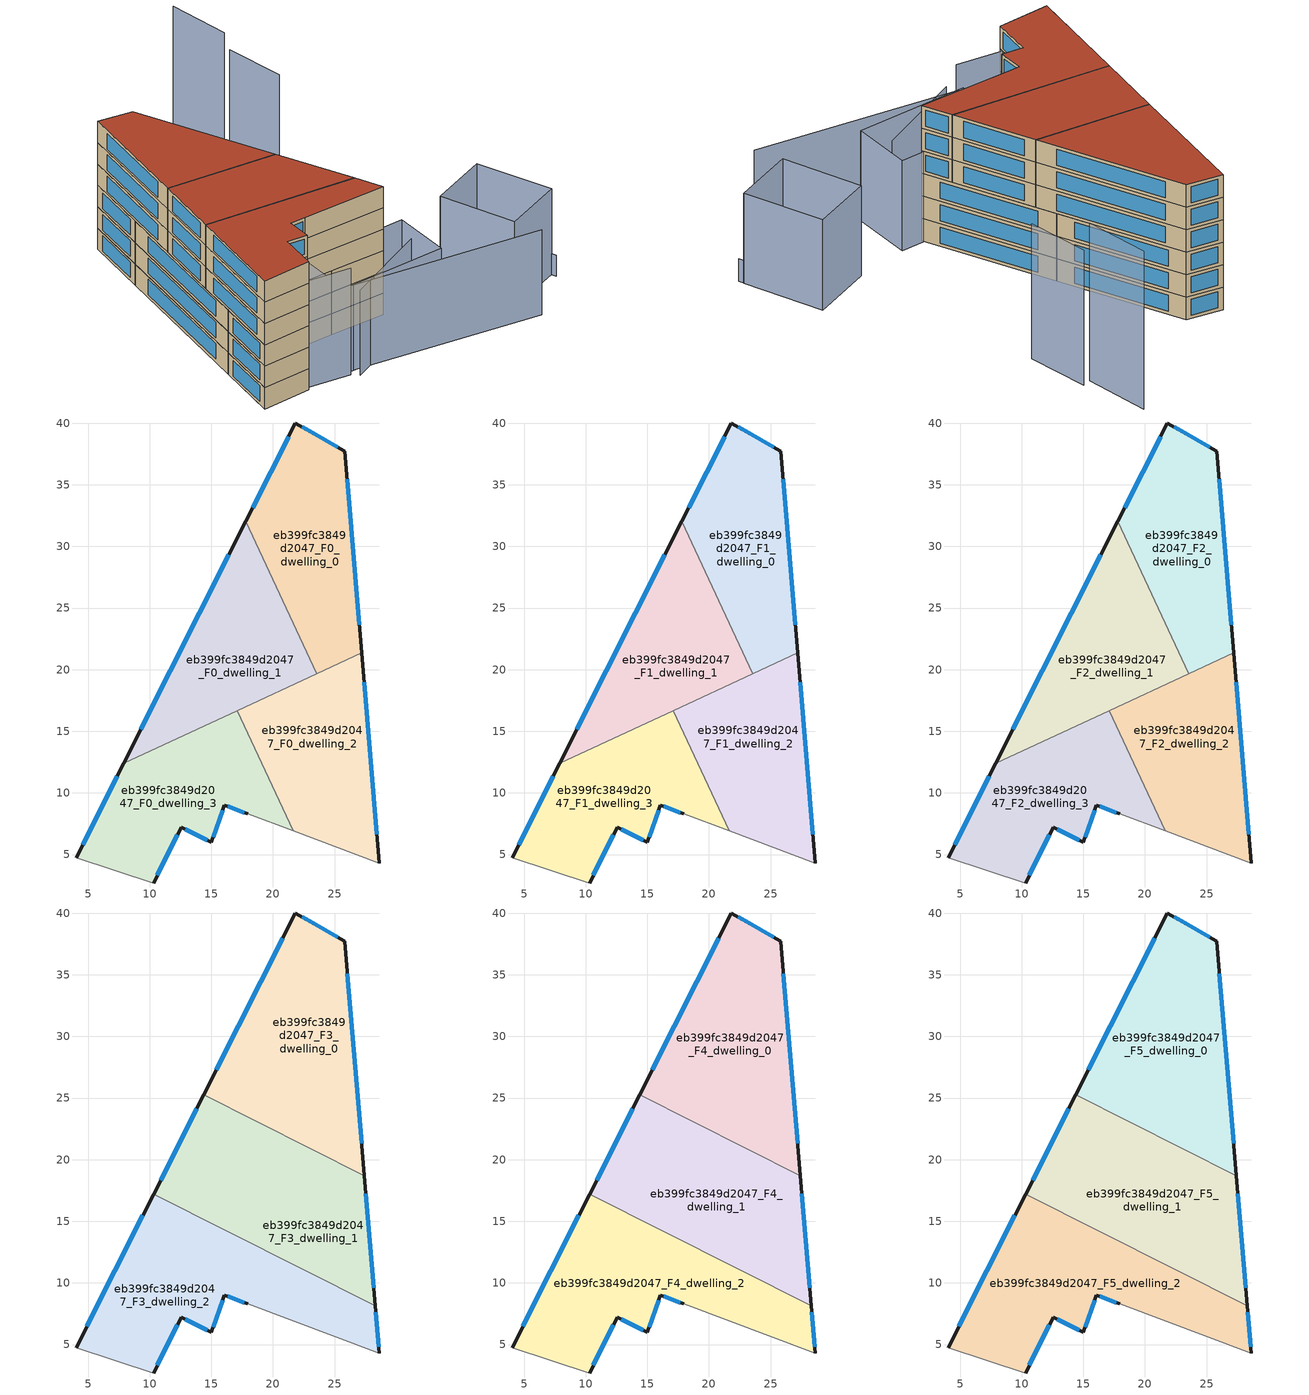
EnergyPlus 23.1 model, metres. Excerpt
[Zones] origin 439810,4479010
eb399fc3849d2047_F0_dwelling_0
 floor ground (EU_floor_Construction): 25.83,37.72 27.2,21.36 23.55,19.66 17.81,32.06 21.82,40.02 z0
 wall outside (EU_wall_Construction): 27.2,21.36 25.83,37.72 21.82,40.02 17.81,32.06 z0:3
 wall to eb399fc3849d2047_F0_dwelling_1 (EU_wall_Construction): 17.81,32.06 23.55,19.66 z0:3
 wall to eb399fc3849d2047_F0_dwelling_2 (EU_wall_Construction): 23.55,19.66 27.2,21.36 z0:3
 window (EU_Window_Construction): 21.27,38.91 18.37,33.16 / 25.28,38.04 22.38,39.7 / 27.01,23.63 26.02,35.45 z0.42:2.58
eb399fc3849d2047_F0_dwelling_1
 floor ground (EU_floor_Construction): 17.81,32.06 23.55,19.66 7.91,12.42 z0
 wall outside (EU_wall_Construction): 17.81,32.06 7.91,12.42 z0:3
 wall to eb399fc3849d2047_F0_dwelling_3 (EU_wall_Construction): 7.91,12.42 17.12,16.69 z0:3
 wall to eb399fc3849d2047_F0_dwelling_2 (EU_wall_Construction): 17.12,16.69 23.55,19.66 z0:3
 window (EU_Window_Construction): 16.43,29.33 9.29,15.15 z0.42:2.58
eb399fc3849d2047_F0_dwelling_2
 floor ground (EU_floor_Construction): 27.2,21.36 28.63,4.28 21.64,6.92 17.12,16.69 z0
 wall outside (EU_wall_Construction): 28.63,4.28 27.2,21.36 z0:3
 wall adiabatic (EU_wall_Construction): 21.64,6.92 28.63,4.28 z0:3
 wall to eb399fc3849d2047_F0_dwelling_3 (EU_wall_Construction): 17.12,16.69 21.64,6.92 z0:3
 window (EU_Window_Construction): 28.43,6.65 27.4,18.99 z0.42:2.58
eb399fc3849d2047_F0_dwelling_3
 floor ground (EU_floor_Construction): 17.12,16.69 21.64,6.92 17.95,8.31 16.07,9.01 15,6 12.56,7.22 10.31,2.69 4.04,4.74 7.91,12.42 z0
 wall outside (EU_wall_Construction): 10.31,2.69 12.56,7.22 15,6 16.07,9.01 17.95,8.31 / 7.91,12.42 4.04,4.74 z0:3
 wall adiabatic (EU_wall_Construction): 17.95,8.31 21.64,6.92 / 4.04,4.74 10.31,2.69 z0:3
 window (EU_Window_Construction): 16.33,8.91 17.69,8.41 / 15.15,6.41 15.92,8.59 / 12.9,7.05 14.66,6.17 / 10.63,3.32 12.25,6.6 / 7.37,11.36 4.58,5.81 z0.42:2.58
eb399fc3849d2047_F1_dwelling_0
 floor to eb399fc3849d2047_F0_dwelling_0 (EU_floor_Construction): 25.83,37.72 27.2,21.36 23.55,19.66 17.81,32.06 21.82,40.02 z3
 wall outside (EU_wall_Construction): 27.2,21.36 25.83,37.72 21.82,40.02 17.81,32.06 z3:6
 wall to eb399fc3849d2047_F1_dwelling_1 (EU_wall_Construction): 17.81,32.06 23.55,19.66 z3:6
 wall to eb399fc3849d2047_F1_dwelling_2 (EU_wall_Construction): 23.55,19.66 27.2,21.36 z3:6
 window (EU_Window_Construction): 21.27,38.91 18.37,33.16 / 25.28,38.04 22.38,39.7 / 27.01,23.63 26.02,35.45 z3.42:5.58
eb399fc3849d2047_F1_dwelling_1
 floor to eb399fc3849d2047_F0_dwelling_1 (EU_floor_Construction): 17.81,32.06 23.55,19.66 7.91,12.42 z3
 wall outside (EU_wall_Construction): 17.81,32.06 7.91,12.42 z3:6
 wall to eb399fc3849d2047_F1_dwelling_3 (EU_wall_Construction): 7.91,12.42 17.12,16.69 z3:6
 wall to eb399fc3849d2047_F1_dwelling_2 (EU_wall_Construction): 17.12,16.69 23.55,19.66 z3:6
 window (EU_Window_Construction): 16.43,29.33 9.29,15.15 z3.42:5.58
eb399fc3849d2047_F1_dwelling_2
 floor to eb399fc3849d2047_F0_dwelling_2 (EU_floor_Construction): 27.2,21.36 28.63,4.28 21.64,6.92 17.12,16.69 z3
 wall outside (EU_wall_Construction): 28.63,4.28 27.2,21.36 z3:6
 wall adiabatic (EU_wall_Construction): 21.64,6.92 28.63,4.28 z3:6
 wall to eb399fc3849d2047_F1_dwelling_3 (EU_wall_Construction): 17.12,16.69 21.64,6.92 z3:6
 window (EU_Window_Construction): 28.43,6.65 27.4,18.99 z3.42:5.58
eb399fc3849d2047_F1_dwelling_3
 floor to eb399fc3849d2047_F0_dwelling_3 (EU_floor_Construction): 17.12,16.69 21.64,6.92 17.95,8.31 16.07,9.01 15,6 12.56,7.22 10.31,2.69 4.04,4.74 7.91,12.42 z3
 wall outside (EU_wall_Construction): 10.31,2.69 12.56,7.22 15,6 16.07,9.01 17.95,8.31 / 7.91,12.42 4.04,4.74 z3:6
 wall adiabatic (EU_wall_Construction): 17.95,8.31 21.64,6.92 / 4.04,4.74 10.31,2.69 z3:6
 window (EU_Window_Construction): 16.33,8.91 17.69,8.41 / 15.15,6.41 15.92,8.59 / 12.9,7.05 14.66,6.17 / 10.63,3.32 12.25,6.6 / 7.37,11.36 4.58,5.81 z3.42:5.58
eb399fc3849d2047_F2_dwelling_0
 floor to eb399fc3849d2047_F1_dwelling_0 (EU_floor_Construction): 25.83,37.72 27.2,21.36 23.55,19.66 17.81,32.06 21.82,40.02 z6
 wall outside (EU_wall_Construction): 27.2,21.36 25.83,37.72 21.82,40.02 17.81,32.06 z6:9
 wall to eb399fc3849d2047_F2_dwelling_1 (EU_wall_Construction): 17.81,32.06 23.55,19.66 z6:9
 wall to eb399fc3849d2047_F2_dwelling_2 (EU_wall_Construction): 23.55,19.66 27.2,21.36 z6:9
 window (EU_Window_Construction): 21.27,38.91 18.37,33.16 / 25.28,38.04 22.38,39.7 / 27.01,23.63 26.02,35.45 z6.42:8.58
eb399fc3849d2047_F2_dwelling_1
 floor to eb399fc3849d2047_F1_dwelling_1 (EU_floor_Construction): 17.81,32.06 23.55,19.66 7.91,12.42 z6
 wall outside (EU_wall_Construction): 17.81,32.06 7.91,12.42 z6:9
 wall to eb399fc3849d2047_F2_dwelling_3 (EU_wall_Construction): 7.91,12.42 17.12,16.69 z6:9
 wall to eb399fc3849d2047_F2_dwelling_2 (EU_wall_Construction): 17.12,16.69 23.55,19.66 z6:9
 window (EU_Window_Construction): 16.43,29.33 9.29,15.15 z6.42:8.58
eb399fc3849d2047_F2_dwelling_2
 floor to eb399fc3849d2047_F1_dwelling_2 (EU_floor_Construction): 27.2,21.36 28.63,4.28 21.64,6.92 17.12,16.69 z6
 wall outside (EU_wall_Construction): 28.63,4.28 27.2,21.36 z6:9
 wall adiabatic (EU_wall_Construction): 21.64,6.92 28.63,4.28 z6:9
 wall to eb399fc3849d2047_F2_dwelling_3 (EU_wall_Construction): 17.12,16.69 21.64,6.92 z6:9
 window (EU_Window_Construction): 28.43,6.65 27.4,18.99 z6.42:8.58
eb399fc3849d2047_F2_dwelling_3
 floor to eb399fc3849d2047_F1_dwelling_3 (EU_floor_Construction): 17.12,16.69 21.64,6.92 17.95,8.31 16.07,9.01 15,6 12.56,7.22 10.31,2.69 4.04,4.74 7.91,12.42 z6
 wall outside (EU_wall_Construction): 10.31,2.69 12.56,7.22 15,6 16.07,9.01 17.95,8.31 / 7.91,12.42 4.04,4.74 z6:9
 wall adiabatic (EU_wall_Construction): 17.95,8.31 21.64,6.92 / 4.04,4.74 10.31,2.69 z6:9
 window (EU_Window_Construction): 16.33,8.91 17.69,8.41 / 15.15,6.41 15.92,8.59 / 12.9,7.05 14.66,6.17 / 10.63,3.32 12.25,6.6 / 7.37,11.36 4.58,5.81 z6.42:8.58
eb399fc3849d2047_F3_dwelling_0
 floor to eb399fc3849d2047_F2_dwelling_0 (EU_floor_Construction): 25.83,37.72 27.2,21.36 24.57,20.14 22.95,20.96 17.81,32.06 21.82,40.02 z9
 floor to eb399fc3849d2047_F2_dwelling_1 (EU_floor_Construction): 17.81,32.06 22.95,20.96 14.39,25.27 z9
 floor to eb399fc3849d2047_F2_dwelling_2 (EU_floor_Construction): 27.2,21.36 27.42,18.7 24.57,20.14 z9
 wall outside (EU_wall_Construction): 27.42,18.7 25.83,37.72 21.82,40.02 14.39,25.27 z9:12
 wall to eb399fc3849d2047_F3_dwelling_1 (EU_wall_Construction): 14.39,25.27 27.42,18.7 z9:12
 window (EU_Window_Construction): 20.79,37.97 15.42,27.32 / 25.28,38.04 22.38,39.7 / 27.2,21.34 26.05,35.08 z9.42:11.58
eb399fc3849d2047_F3_dwelling_1
 floor to eb399fc3849d2047_F2_dwelling_1 (EU_floor_Construction): 22.95,20.96 23.55,19.66 14.12,15.3 10.32,17.21 14.39,25.27 z9
 floor to eb399fc3849d2047_F2_dwelling_0 (EU_floor_Construction): 24.57,20.14 23.55,19.66 22.95,20.96 z9
 floor to eb399fc3849d2047_F2_dwelling_2 (EU_floor_Construction): 27.42,18.7 28.31,8.14 18.87,12.9 17.12,16.69 24.57,20.14 z9
 floor to eb399fc3849d2047_F2_dwelling_3 (EU_floor_Construction): 17.12,16.69 18.87,12.9 14.12,15.3 z9
 wall outside (EU_wall_Construction): 14.39,25.27 10.32,17.21 / 28.31,8.14 27.42,18.7 z9:12
 wall to eb399fc3849d2047_F3_dwelling_2 (EU_wall_Construction): 10.32,17.21 28.31,8.14 z9:12
 window (EU_Window_Construction): 13.82,24.15 10.89,18.33 / 28.19,9.61 27.55,17.24 z9.42:11.58
eb399fc3849d2047_F3_dwelling_2
 floor to eb399fc3849d2047_F2_dwelling_2 (EU_floor_Construction): 28.31,8.14 28.63,4.28 21.64,6.92 18.87,12.9 z9
 floor to eb399fc3849d2047_F2_dwelling_3 (EU_floor_Construction): 18.87,12.9 21.64,6.92 17.95,8.31 16.07,9.01 15,6 12.56,7.22 10.31,2.69 4.04,4.74 7.91,12.43 14.12,15.3 z9
 floor to eb399fc3849d2047_F2_dwelling_1 (EU_floor_Construction): 14.12,15.3 7.91,12.43 10.32,17.21 z9
 wall outside (EU_wall_Construction): 10.32,17.21 4.04,4.74 / 28.63,4.28 28.31,8.14 / 10.31,2.69 12.56,7.22 15,6 16.07,9.01 17.95,8.31 z9:12
 wall adiabatic (EU_wall_Construction): 17.95,8.31 28.63,4.28 / 4.04,4.74 10.31,2.69 z9:12
 window (EU_Window_Construction): 9.45,15.48 4.91,6.47 / 28.59,4.81 28.35,7.61 / 16.33,8.91 17.69,8.41 / 15.15,6.41 15.92,8.59 / 12.9,7.05 14.66,6.17 / 10.63,3.32 12.25,6.6 z9.42:11.58
eb399fc3849d2047_F4_dwelling_0
 floor to eb399fc3849d2047_F3_dwelling_0 (EU_floor_Construction): 25.83,37.72 27.42,18.7 14.39,25.27 21.82,40.02 z12
 wall outside (EU_wall_Construction): 27.42,18.7 25.83,37.72 21.82,40.02 14.39,25.27 z12:15
 wall to eb399fc3849d2047_F4_dwelling_1 (EU_wall_Construction): 14.39,25.27 27.42,18.7 z12:15
 window (EU_Window_Construction): 20.79,37.97 15.42,27.32 / 25.28,38.04 22.38,39.7 / 27.2,21.34 26.05,35.08 z12.42:14.58
eb399fc3849d2047_F4_dwelling_1
 floor to eb399fc3849d2047_F3_dwelling_1 (EU_floor_Construction): 27.42,18.7 28.31,8.14 10.32,17.21 14.39,25.27 z12
 wall outside (EU_wall_Construction): 14.39,25.27 10.32,17.21 / 28.31,8.14 27.42,18.7 z12:15
 wall to eb399fc3849d2047_F4_dwelling_2 (EU_wall_Construction): 10.32,17.21 28.31,8.14 z12:15
 window (EU_Window_Construction): 13.82,24.15 10.89,18.33 / 28.19,9.61 27.55,17.24 z12.42:14.58
eb399fc3849d2047_F4_dwelling_2
 floor to eb399fc3849d2047_F3_dwelling_2 (EU_floor_Construction): 28.31,8.14 28.63,4.28 17.95,8.31 16.07,9.01 15,6 12.56,7.22 10.31,2.69 4.04,4.74 10.32,17.21 z12
 wall outside (EU_wall_Construction): 10.32,17.21 4.04,4.74 / 28.63,4.28 28.31,8.14 / 10.31,2.69 12.56,7.22 15,6 16.07,9.01 17.95,8.31 z12:15
 wall adiabatic (EU_wall_Construction): 17.95,8.31 28.63,4.28 / 4.04,4.74 10.31,2.69 z12:15
 window (EU_Window_Construction): 9.45,15.48 4.91,6.47 / 28.59,4.81 28.35,7.61 / 16.33,8.91 17.69,8.41 / 15.15,6.41 15.92,8.59 / 12.9,7.05 14.66,6.17 / 10.63,3.32 12.25,6.6 z12.42:14.58
eb399fc3849d2047_F5_dwelling_0
 floor to eb399fc3849d2047_F4_dwelling_0 (EU_floor_Construction): 25.83,37.72 27.42,18.7 14.39,25.27 21.82,40.02 z15
 wall outside (EU_wall_Construction): 27.42,18.7 25.83,37.72 21.82,40.02 14.39,25.27 z15:18
 wall to eb399fc3849d2047_F5_dwelling_1 (EU_wall_Construction): 14.39,25.27 27.42,18.7 z15:18
 window (EU_Window_Construction): 20.79,37.97 15.42,27.32 / 25.28,38.04 22.38,39.7 / 27.2,21.34 26.05,35.08 z15.42:17.58
 roof outside (EU_roof_Construction): 27.42,18.7 25.83,37.72 21.82,40.02 14.39,25.27 z18
eb399fc3849d2047_F5_dwelling_1
 floor to eb399fc3849d2047_F4_dwelling_1 (EU_floor_Construction): 27.42,18.7 28.31,8.14 10.32,17.21 14.39,25.27 z15
 wall outside (EU_wall_Construction): 14.39,25.27 10.32,17.21 / 28.31,8.14 27.42,18.7 z15:18
 wall to eb399fc3849d2047_F5_dwelling_2 (EU_wall_Construction): 10.32,17.21 28.31,8.14 z15:18
 window (EU_Window_Construction): 13.82,24.15 10.89,18.33 / 28.19,9.61 27.55,17.24 z15.42:17.58
 roof outside (EU_roof_Construction): 28.31,8.14 27.42,18.7 14.39,25.27 10.32,17.21 z18
eb399fc3849d2047_F5_dwelling_2
 floor to eb399fc3849d2047_F4_dwelling_2 (EU_floor_Construction): 28.31,8.14 28.63,4.28 17.95,8.31 16.07,9.01 15,6 12.56,7.22 10.31,2.69 4.04,4.74 10.32,17.21 z15
 wall outside (EU_wall_Construction): 10.32,17.21 4.04,4.74 / 28.63,4.28 28.31,8.14 / 10.31,2.69 12.56,7.22 15,6 16.07,9.01 17.95,8.31 z15:18
 wall adiabatic (EU_wall_Construction): 17.95,8.31 28.63,4.28 / 4.04,4.74 10.31,2.69 z15:18
 window (EU_Window_Construction): 9.45,15.48 4.91,6.47 / 28.59,4.81 28.35,7.61 / 16.33,8.91 17.69,8.41 / 15.15,6.41 15.92,8.59 / 12.9,7.05 14.66,6.17 / 10.63,3.32 12.25,6.6 z15.42:17.58
 roof outside (EU_roof_Construction): 28.63,4.28 28.31,8.14 10.32,17.21 4.04,4.74 10.31,2.69 12.56,7.22 15,6 16.07,9.01 17.95,8.31 z18
shading: 16.08,0.96 38.87,-11.36 / 16.23,-0.65 28.76,0.41 / 46.45,2.82 46.76,-7.5 / 46.76,-7.5 38.55,-7.75 / 38.55,-7.75 38.23,2.57 / 38.23,2.57 46.45,2.82 / 15.41,1.08 17.95,8.31 / 17.95,8.31 31.5,3.57 / 31.5,3.57 28.97,-3.67 / 28.97,-3.67 15.41,1.08 z0:12; 4.81,6.18 15.71,0.34 z0:15; 46.68,-8.23 46.49,1.39 z0:3; 41.91,27.7 43.17,35.5 z0:18; 42.09,35.57 43.56,43.74 z0:21
[Building]
EU S2 Campaign: North Axis=0; Terrain=City; Solar Distribution=FullExterior
[Site:Location]
Madrid: Latitude=40.5; Longitude=-3.5; Time Zone=1; Elevation=609
[SizingPeriod:WeatherFileDays]
AnnualSizingPeriod: Begin Month=1; Begin Day of Month=1; End Month=12; End Day of Month=31; Day of Week for Start Day=Monday; Use Weather File Daylight Saving Period=No; Use Weather File Rain and Snow Indicators=No
[MATERIAL]
EU_InternalMass_Material: Roughness=MediumRough; Thickness=0.1; Conductivity=1; Density=1800; Specific Heat=900; Thermal Absorptance=0.9; Solar Absorptance=0.7; Visible Absorptance=0.7
[MATERIAL:NOMASS] Roughness=MediumRough; Thermal Absorptance=0.9; Solar Absorptance=0.7; Visible Absorptance=0.7
Name | Thermal Resistance
EU_wall_NoMass | 1.60022
EU_roof_NoMass | 1.57597
EU_floor_NoMass | 0.470652
[WINDOWMATERIAL:SIMPLEGLAZINGSYSTEM]
EU_Window_SimpleGlazing: UFactor=3.28802; Solar Heat Gain Coefficient=0.85; Visible Transmittance=0.85
[CONSTRUCTION]
EU_wall_Construction: EU_wall_NoMass
EU_roof_Construction: EU_roof_NoMass
EU_floor_Construction: EU_floor_NoMass
EU_InternalMass_Construction: EU_InternalMass_Material
EU_Window_Construction: EU_Window_SimpleGlazing
[ZONE] Type=1; Multiplier=1; Ceiling Height=autocalculate; Floor Area=autocalculate; Part of Total Floor Area=Yes
Name | Volume
eb399fc3849d2047_F0_dwelling_0; eb399fc3849d2047_F1_dwelling_0; eb399fc3849d2047_F2_dwelling_0 | 352.917
eb399fc3849d2047_F3_dwelling_0; eb399fc3849d2047_F4_dwelling_0; eb399fc3849d2047_F5_dwelling_0 | 470.539
eb399fc3849d2047_F0_dwelling_1; eb399fc3849d2047_F1_dwelling_1; eb399fc3849d2047_F2_dwelling_1 | 352.911
eb399fc3849d2047_F3_dwelling_1; eb399fc3849d2047_F4_dwelling_1; eb399fc3849d2047_F5_dwelling_1 | 470.537
eb399fc3849d2047_F0_dwelling_2; eb399fc3849d2047_F1_dwelling_2; eb399fc3849d2047_F2_dwelling_2 | 352.924
eb399fc3849d2047_F3_dwelling_2; eb399fc3849d2047_F4_dwelling_2; eb399fc3849d2047_F5_dwelling_2 | 470.536
eb399fc3849d2047_F0_dwelling_3; eb399fc3849d2047_F1_dwelling_3; eb399fc3849d2047_F2_dwelling_3 | 352.909
[INTERNALMASS] Construction=EU_InternalMass_Construction
Name | Zone or ZoneList | Surface Area
eb399fc3849d2047_F0_dwelling_0_EU_InternalMass | eb399fc3849d2047_F0_dwelling_0 | 117.634
eb399fc3849d2047_F0_dwelling_1_EU_InternalMass | eb399fc3849d2047_F0_dwelling_1 | 117.639
eb399fc3849d2047_F0_dwelling_2_EU_InternalMass | eb399fc3849d2047_F0_dwelling_2 | 117.636
eb399fc3849d2047_F0_dwelling_3_EU_InternalMass | eb399fc3849d2047_F0_dwelling_3 | 117.636
eb399fc3849d2047_F1_dwelling_0_EU_InternalMass | eb399fc3849d2047_F1_dwelling_0 | 117.634
eb399fc3849d2047_F1_dwelling_1_EU_InternalMass | eb399fc3849d2047_F1_dwelling_1 | 117.639
eb399fc3849d2047_F1_dwelling_2_EU_InternalMass | eb399fc3849d2047_F1_dwelling_2 | 117.636
eb399fc3849d2047_F1_dwelling_3_EU_InternalMass | eb399fc3849d2047_F1_dwelling_3 | 117.636
eb399fc3849d2047_F2_dwelling_0_EU_InternalMass | eb399fc3849d2047_F2_dwelling_0 | 117.634
eb399fc3849d2047_F2_dwelling_1_EU_InternalMass | eb399fc3849d2047_F2_dwelling_1 | 117.639
eb399fc3849d2047_F2_dwelling_2_EU_InternalMass | eb399fc3849d2047_F2_dwelling_2 | 117.636
eb399fc3849d2047_F2_dwelling_3_EU_InternalMass | eb399fc3849d2047_F2_dwelling_3 | 117.636
eb399fc3849d2047_F3_dwelling_0_EU_InternalMass | eb399fc3849d2047_F3_dwelling_0 | 156.846
eb399fc3849d2047_F3_dwelling_1_EU_InternalMass | eb399fc3849d2047_F3_dwelling_1 | 156.846
eb399fc3849d2047_F3_dwelling_2_EU_InternalMass | eb399fc3849d2047_F3_dwelling_2 | 156.846
eb399fc3849d2047_F4_dwelling_0_EU_InternalMass | eb399fc3849d2047_F4_dwelling_0 | 156.846
eb399fc3849d2047_F4_dwelling_1_EU_InternalMass | eb399fc3849d2047_F4_dwelling_1 | 156.846
eb399fc3849d2047_F4_dwelling_2_EU_InternalMass | eb399fc3849d2047_F4_dwelling_2 | 156.846
eb399fc3849d2047_F5_dwelling_0_EU_InternalMass | eb399fc3849d2047_F5_dwelling_0 | 156.846
eb399fc3849d2047_F5_dwelling_1_EU_InternalMass | eb399fc3849d2047_F5_dwelling_1 | 156.846
eb399fc3849d2047_F5_dwelling_2_EU_InternalMass | eb399fc3849d2047_F5_dwelling_2 | 156.846
[OTHEREQUIPMENT] Fuel Type=Electricity; Design Level Calculation Method=Watts/Area; Power per Zone Floor Area=1; Fraction Latent=0; Fraction Radiant=0; Fraction Lost=0; Carbon Dioxide Generation Rate=0; EndUse Subcategory=EU_Step8_InternalGains
Name | Zone or ZoneList or Space or SpaceList | Schedule
EU_Step8_InternalGain_eb399fc3849d2047_F0_dwelling_0_f000 | eb399fc3849d2047_F0_dwelling_0 | EU_Step8_GainSchedule_eb399fc3849d2047_F0_dwelling_0_f000
EU_Step8_InternalGain_eb399fc3849d2047_F0_dwelling_1_f000 | eb399fc3849d2047_F0_dwelling_1 | EU_Step8_GainSchedule_eb399fc3849d2047_F0_dwelling_1_f000
EU_Step8_InternalGain_eb399fc3849d2047_F0_dwelling_2_f000 | eb399fc3849d2047_F0_dwelling_2 | EU_Step8_GainSchedule_eb399fc3849d2047_F0_dwelling_2_f000
EU_Step8_InternalGain_eb399fc3849d2047_F0_dwelling_3_f000 | eb399fc3849d2047_F0_dwelling_3 | EU_Step8_GainSchedule_eb399fc3849d2047_F0_dwelling_3_f000
EU_Step8_InternalGain_eb399fc3849d2047_F1_dwelling_0_f000 | eb399fc3849d2047_F1_dwelling_0 | EU_Step8_GainSchedule_eb399fc3849d2047_F1_dwelling_0_f000
EU_Step8_InternalGain_eb399fc3849d2047_F1_dwelling_1_f000 | eb399fc3849d2047_F1_dwelling_1 | EU_Step8_GainSchedule_eb399fc3849d2047_F1_dwelling_1_f000
EU_Step8_InternalGain_eb399fc3849d2047_F1_dwelling_2_f000 | eb399fc3849d2047_F1_dwelling_2 | EU_Step8_GainSchedule_eb399fc3849d2047_F1_dwelling_2_f000
EU_Step8_InternalGain_eb399fc3849d2047_F1_dwelling_3_f000 | eb399fc3849d2047_F1_dwelling_3 | EU_Step8_GainSchedule_eb399fc3849d2047_F1_dwelling_3_f000
EU_Step8_InternalGain_eb399fc3849d2047_F2_dwelling_0_f000 | eb399fc3849d2047_F2_dwelling_0 | EU_Step8_GainSchedule_eb399fc3849d2047_F2_dwelling_0_f000
EU_Step8_InternalGain_eb399fc3849d2047_F2_dwelling_1_f000 | eb399fc3849d2047_F2_dwelling_1 | EU_Step8_GainSchedule_eb399fc3849d2047_F2_dwelling_1_f000
EU_Step8_InternalGain_eb399fc3849d2047_F2_dwelling_2_f000 | eb399fc3849d2047_F2_dwelling_2 | EU_Step8_GainSchedule_eb399fc3849d2047_F2_dwelling_2_f000
EU_Step8_InternalGain_eb399fc3849d2047_F2_dwelling_3_f000 | eb399fc3849d2047_F2_dwelling_3 | EU_Step8_GainSchedule_eb399fc3849d2047_F2_dwelling_3_f000
EU_Step8_InternalGain_eb399fc3849d2047_F3_dwelling_0_f000 | eb399fc3849d2047_F3_dwelling_0 | EU_Step8_GainSchedule_eb399fc3849d2047_F3_dwelling_0_f000
EU_Step8_InternalGain_eb399fc3849d2047_F3_dwelling_1_f000 | eb399fc3849d2047_F3_dwelling_1 | EU_Step8_GainSchedule_eb399fc3849d2047_F3_dwelling_1_f000
EU_Step8_InternalGain_eb399fc3849d2047_F3_dwelling_2_f000 | eb399fc3849d2047_F3_dwelling_2 | EU_Step8_GainSchedule_eb399fc3849d2047_F3_dwelling_2_f000
EU_Step8_InternalGain_eb399fc3849d2047_F4_dwelling_0_f000 | eb399fc3849d2047_F4_dwelling_0 | EU_Step8_GainSchedule_eb399fc3849d2047_F4_dwelling_0_f000
EU_Step8_InternalGain_eb399fc3849d2047_F4_dwelling_1_f000 | eb399fc3849d2047_F4_dwelling_1 | EU_Step8_GainSchedule_eb399fc3849d2047_F4_dwelling_1_f000
EU_Step8_InternalGain_eb399fc3849d2047_F4_dwelling_2_f000 | eb399fc3849d2047_F4_dwelling_2 | EU_Step8_GainSchedule_eb399fc3849d2047_F4_dwelling_2_f000
EU_Step8_InternalGain_eb399fc3849d2047_F5_dwelling_0_f000 | eb399fc3849d2047_F5_dwelling_0 | EU_Step8_GainSchedule_eb399fc3849d2047_F5_dwelling_0_f000
EU_Step8_InternalGain_eb399fc3849d2047_F5_dwelling_1_f000 | eb399fc3849d2047_F5_dwelling_1 | EU_Step8_GainSchedule_eb399fc3849d2047_F5_dwelling_1_f000
EU_Step8_InternalGain_eb399fc3849d2047_F5_dwelling_2_f000 | eb399fc3849d2047_F5_dwelling_2 | EU_Step8_GainSchedule_eb399fc3849d2047_F5_dwelling_2_f000
[ZONEVENTILATION:DESIGNFLOWRATE] Schedule=EU_AlwaysOn; Design Flow Rate Calculation Method=AirChanges/Hour; Air Changes per Hour=0.480704; Ventilation Type=Natural; Fan Pressure Rise=0; Fan Total Efficiency=1; Constant Term Coefficient=1; Temperature Term Coefficient=0; Velocity Term Coefficient=0; Velocity Squared Term Coefficient=0; Minimum Indoor Temperature=-100; Maximum Indoor Temperature=100; Delta Temperature=-100; Minimum Outdoor Temperature=-100; Maximum Outdoor Temperature=100; Maximum Wind Speed=40
Name | Zone or ZoneList or Space or SpaceList
EU_ConstantAir_eb399fc3849d2047_F0_dwelling_0 | eb399fc3849d2047_F0_dwelling_0
EU_ConstantAir_eb399fc3849d2047_F0_dwelling_1 | eb399fc3849d2047_F0_dwelling_1
EU_ConstantAir_eb399fc3849d2047_F0_dwelling_2 | eb399fc3849d2047_F0_dwelling_2
EU_ConstantAir_eb399fc3849d2047_F0_dwelling_3 | eb399fc3849d2047_F0_dwelling_3
EU_ConstantAir_eb399fc3849d2047_F1_dwelling_0 | eb399fc3849d2047_F1_dwelling_0
EU_ConstantAir_eb399fc3849d2047_F1_dwelling_1 | eb399fc3849d2047_F1_dwelling_1
EU_ConstantAir_eb399fc3849d2047_F1_dwelling_2 | eb399fc3849d2047_F1_dwelling_2
EU_ConstantAir_eb399fc3849d2047_F1_dwelling_3 | eb399fc3849d2047_F1_dwelling_3
EU_ConstantAir_eb399fc3849d2047_F2_dwelling_0 | eb399fc3849d2047_F2_dwelling_0
EU_ConstantAir_eb399fc3849d2047_F2_dwelling_1 | eb399fc3849d2047_F2_dwelling_1
EU_ConstantAir_eb399fc3849d2047_F2_dwelling_2 | eb399fc3849d2047_F2_dwelling_2
EU_ConstantAir_eb399fc3849d2047_F2_dwelling_3 | eb399fc3849d2047_F2_dwelling_3
EU_ConstantAir_eb399fc3849d2047_F3_dwelling_0 | eb399fc3849d2047_F3_dwelling_0
EU_ConstantAir_eb399fc3849d2047_F3_dwelling_1 | eb399fc3849d2047_F3_dwelling_1
EU_ConstantAir_eb399fc3849d2047_F3_dwelling_2 | eb399fc3849d2047_F3_dwelling_2
EU_ConstantAir_eb399fc3849d2047_F4_dwelling_0 | eb399fc3849d2047_F4_dwelling_0
EU_ConstantAir_eb399fc3849d2047_F4_dwelling_1 | eb399fc3849d2047_F4_dwelling_1
EU_ConstantAir_eb399fc3849d2047_F4_dwelling_2 | eb399fc3849d2047_F4_dwelling_2
EU_ConstantAir_eb399fc3849d2047_F5_dwelling_0 | eb399fc3849d2047_F5_dwelling_0
EU_ConstantAir_eb399fc3849d2047_F5_dwelling_1 | eb399fc3849d2047_F5_dwelling_1
EU_ConstantAir_eb399fc3849d2047_F5_dwelling_2 | eb399fc3849d2047_F5_dwelling_2
[HVACTEMPLATE:THERMOSTAT] Constant Heating Setpoint=20; Constant Cooling Setpoint=50
EU_HeatOnly_eb399fc3849d2047_F0_dwelling_0; EU_HeatOnly_eb399fc3849d2047_F0_dwelling_1; EU_HeatOnly_eb399fc3849d2047_F0_dwelling_2; EU_HeatOnly_eb399fc3849d2047_F0_dwelling_3; EU_HeatOnly_eb399fc3849d2047_F1_dwelling_0; EU_HeatOnly_eb399fc3849d2047_F1_dwelling_1; EU_HeatOnly_eb399fc3849d2047_F1_dwelling_2; EU_HeatOnly_eb399fc3849d2047_F1_dwelling_3; EU_HeatOnly_eb399fc3849d2047_F2_dwelling_0; EU_HeatOnly_eb399fc3849d2047_F2_dwelling_1; EU_HeatOnly_eb399fc3849d2047_F2_dwelling_2; EU_HeatOnly_eb399fc3849d2047_F2_dwelling_3; EU_HeatOnly_eb399fc3849d2047_F3_dwelling_0; EU_HeatOnly_eb399fc3849d2047_F3_dwelling_1; EU_HeatOnly_eb399fc3849d2047_F3_dwelling_2; EU_HeatOnly_eb399fc3849d2047_F4_dwelling_0; EU_HeatOnly_eb399fc3849d2047_F4_dwelling_1; EU_HeatOnly_eb399fc3849d2047_F4_dwelling_2; EU_HeatOnly_eb399fc3849d2047_F5_dwelling_0; EU_HeatOnly_eb399fc3849d2047_F5_dwelling_1; EU_HeatOnly_eb399fc3849d2047_F5_dwelling_2
[HVACTEMPLATE:ZONE:IDEALLOADSAIRSYSTEM] System Availability Schedule=EU_AlwaysOn; Maximum Heating Supply Air Temperature=50; Minimum Cooling Supply Air Temperature=13; Maximum Heating Supply Air Humidity Ratio=0.0156; Minimum Cooling Supply Air Humidity Ratio=0.0077; Heating Limit=NoLimit; Cooling Limit=NoLimit; Heating Availability Schedule=EU_AlwaysOn; Cooling Availability Schedule=EU_CoolingOff; Dehumidification Control Type=ConstantSensibleHeatRatio; Cooling Sensible Heat Ratio=0.7; Dehumidification Setpoint=60; Humidification Control Type=None; Humidification Setpoint=30; Outdoor Air Method=None; Outdoor Air Flow Rate per Person=0.00944; Outdoor Air Flow Rate per Zone Floor Area=0; Outdoor Air Flow Rate per Zone=0; Demand Controlled Ventilation Type=None; Outdoor Air Economizer Type=NoEconomizer; Heat Recovery Type=None; Sensible Heat Recovery Effectiveness=0.7; Latent Heat Recovery Effectiveness=0.65
Name | Template Thermostat
eb399fc3849d2047_F0_dwelling_0 | EU_HeatOnly_eb399fc3849d2047_F0_dwelling_0
eb399fc3849d2047_F0_dwelling_1 | EU_HeatOnly_eb399fc3849d2047_F0_dwelling_1
eb399fc3849d2047_F0_dwelling_2 | EU_HeatOnly_eb399fc3849d2047_F0_dwelling_2
eb399fc3849d2047_F0_dwelling_3 | EU_HeatOnly_eb399fc3849d2047_F0_dwelling_3
eb399fc3849d2047_F1_dwelling_0 | EU_HeatOnly_eb399fc3849d2047_F1_dwelling_0
eb399fc3849d2047_F1_dwelling_1 | EU_HeatOnly_eb399fc3849d2047_F1_dwelling_1
eb399fc3849d2047_F1_dwelling_2 | EU_HeatOnly_eb399fc3849d2047_F1_dwelling_2
eb399fc3849d2047_F1_dwelling_3 | EU_HeatOnly_eb399fc3849d2047_F1_dwelling_3
eb399fc3849d2047_F2_dwelling_0 | EU_HeatOnly_eb399fc3849d2047_F2_dwelling_0
eb399fc3849d2047_F2_dwelling_1 | EU_HeatOnly_eb399fc3849d2047_F2_dwelling_1
eb399fc3849d2047_F2_dwelling_2 | EU_HeatOnly_eb399fc3849d2047_F2_dwelling_2
eb399fc3849d2047_F2_dwelling_3 | EU_HeatOnly_eb399fc3849d2047_F2_dwelling_3
eb399fc3849d2047_F3_dwelling_0 | EU_HeatOnly_eb399fc3849d2047_F3_dwelling_0
eb399fc3849d2047_F3_dwelling_1 | EU_HeatOnly_eb399fc3849d2047_F3_dwelling_1
eb399fc3849d2047_F3_dwelling_2 | EU_HeatOnly_eb399fc3849d2047_F3_dwelling_2
eb399fc3849d2047_F4_dwelling_0 | EU_HeatOnly_eb399fc3849d2047_F4_dwelling_0
eb399fc3849d2047_F4_dwelling_1 | EU_HeatOnly_eb399fc3849d2047_F4_dwelling_1
eb399fc3849d2047_F4_dwelling_2 | EU_HeatOnly_eb399fc3849d2047_F4_dwelling_2
eb399fc3849d2047_F5_dwelling_0 | EU_HeatOnly_eb399fc3849d2047_F5_dwelling_0
eb399fc3849d2047_F5_dwelling_1 | EU_HeatOnly_eb399fc3849d2047_F5_dwelling_1
eb399fc3849d2047_F5_dwelling_2 | EU_HeatOnly_eb399fc3849d2047_F5_dwelling_2
[SIZING:ZONE] Zone Cooling Design Supply Air Temperature Input Method=SupplyAirTemperature; Zone Cooling Design Supply Air Temperature=13; Zone Heating Design Supply Air Temperature Input Method=SupplyAirTemperature; Zone Heating Design Supply Air Temperature=50; Zone Cooling Design Supply Air Humidity Ratio=0.008; Zone Heating Design Supply Air Humidity Ratio=0.008; Cooling Design Air Flow Method=DesignDay; Cooling Design Air Flow Rate=0; Cooling Minimum Air Flow per Zone Floor Area=0.000762; Cooling Minimum Air Flow=0; Cooling Minimum Air Flow Fraction=0.2; Heating Design Air Flow Method=DesignDay; Heating Design Air Flow Rate=0; Heating Maximum Air Flow per Zone Floor Area=0.002032; Heating Maximum Air Flow=0.141576; Heating Maximum Air Flow Fraction=0.3; Account for Dedicated Outdoor Air System=No; Dedicated Outdoor Air System Control Strategy=NeutralSupplyAir; Dedicated Outdoor Air Low Setpoint Temperature for Design=autosize; Dedicated Outdoor Air High Setpoint Temperature for Design=autosize; Zone Load Sizing Method=Sensible Load Only No Latent Load; Zone Latent Cooling Design Supply Air Humidity Ratio Input Method=HumidityRatioDifference; Zone Cooling Design Supply Air Humidity Ratio Difference=0.005; Zone Latent Heating Design Supply Air Humidity Ratio Input Method=HumidityRatioDifference; Zone Humidification Design Supply Air Humidity Ratio Difference=0.005
eb399fc3849d2047_F0_dwelling_0; eb399fc3849d2047_F0_dwelling_1; eb399fc3849d2047_F0_dwelling_2; eb399fc3849d2047_F0_dwelling_3; eb399fc3849d2047_F1_dwelling_0; eb399fc3849d2047_F1_dwelling_1; eb399fc3849d2047_F1_dwelling_2; eb399fc3849d2047_F1_dwelling_3; eb399fc3849d2047_F2_dwelling_0; eb399fc3849d2047_F2_dwelling_1; eb399fc3849d2047_F2_dwelling_2; eb399fc3849d2047_F2_dwelling_3; eb399fc3849d2047_F3_dwelling_0; eb399fc3849d2047_F3_dwelling_1; eb399fc3849d2047_F3_dwelling_2; eb399fc3849d2047_F4_dwelling_0; eb399fc3849d2047_F4_dwelling_1; eb399fc3849d2047_F4_dwelling_2; eb399fc3849d2047_F5_dwelling_0; eb399fc3849d2047_F5_dwelling_1; eb399fc3849d2047_F5_dwelling_2
[SCHEDULE:CONSTANT]
Name | Hourly Value
EU_AlwaysOn | 1
EU_CoolingOff | 0
[SCHEDULE:FILE] Column Number=1; Rows to Skip at Top=0; Number of Hours of Data=8760; Column Separator=Comma; Interpolate to Timestep=No; Minutes per Item=60; Adjust Schedule for Daylight Savings=Yes
Name | File
EU_Step8_GainSchedule_eb399fc3849d2047_F0_dwelling_0_f000 | ../../schedules/eb399fc3849d2047/eb399fc3849d2047_F0_dwelling_0_f000_gain.csv
EU_Step8_GainSchedule_eb399fc3849d2047_F0_dwelling_1_f000 | ../../schedules/eb399fc3849d2047/eb399fc3849d2047_F0_dwelling_1_f000_gain.csv
EU_Step8_GainSchedule_eb399fc3849d2047_F0_dwelling_2_f000 | ../../schedules/eb399fc3849d2047/eb399fc3849d2047_F0_dwelling_2_f000_gain.csv
EU_Step8_GainSchedule_eb399fc3849d2047_F0_dwelling_3_f000 | ../../schedules/eb399fc3849d2047/eb399fc3849d2047_F0_dwelling_3_f000_gain.csv
EU_Step8_GainSchedule_eb399fc3849d2047_F1_dwelling_0_f000 | ../../schedules/eb399fc3849d2047/eb399fc3849d2047_F1_dwelling_0_f000_gain.csv
EU_Step8_GainSchedule_eb399fc3849d2047_F1_dwelling_1_f000 | ../../schedules/eb399fc3849d2047/eb399fc3849d2047_F1_dwelling_1_f000_gain.csv
EU_Step8_GainSchedule_eb399fc3849d2047_F1_dwelling_2_f000 | ../../schedules/eb399fc3849d2047/eb399fc3849d2047_F1_dwelling_2_f000_gain.csv
EU_Step8_GainSchedule_eb399fc3849d2047_F1_dwelling_3_f000 | ../../schedules/eb399fc3849d2047/eb399fc3849d2047_F1_dwelling_3_f000_gain.csv
EU_Step8_GainSchedule_eb399fc3849d2047_F2_dwelling_0_f000 | ../../schedules/eb399fc3849d2047/eb399fc3849d2047_F2_dwelling_0_f000_gain.csv
EU_Step8_GainSchedule_eb399fc3849d2047_F2_dwelling_1_f000 | ../../schedules/eb399fc3849d2047/eb399fc3849d2047_F2_dwelling_1_f000_gain.csv
EU_Step8_GainSchedule_eb399fc3849d2047_F2_dwelling_2_f000 | ../../schedules/eb399fc3849d2047/eb399fc3849d2047_F2_dwelling_2_f000_gain.csv
EU_Step8_GainSchedule_eb399fc3849d2047_F2_dwelling_3_f000 | ../../schedules/eb399fc3849d2047/eb399fc3849d2047_F2_dwelling_3_f000_gain.csv
EU_Step8_GainSchedule_eb399fc3849d2047_F3_dwelling_0_f000 | ../../schedules/eb399fc3849d2047/eb399fc3849d2047_F3_dwelling_0_f000_gain.csv
EU_Step8_GainSchedule_eb399fc3849d2047_F3_dwelling_1_f000 | ../../schedules/eb399fc3849d2047/eb399fc3849d2047_F3_dwelling_1_f000_gain.csv
EU_Step8_GainSchedule_eb399fc3849d2047_F3_dwelling_2_f000 | ../../schedules/eb399fc3849d2047/eb399fc3849d2047_F3_dwelling_2_f000_gain.csv
EU_Step8_GainSchedule_eb399fc3849d2047_F4_dwelling_0_f000 | ../../schedules/eb399fc3849d2047/eb399fc3849d2047_F4_dwelling_0_f000_gain.csv
EU_Step8_GainSchedule_eb399fc3849d2047_F4_dwelling_1_f000 | ../../schedules/eb399fc3849d2047/eb399fc3849d2047_F4_dwelling_1_f000_gain.csv
EU_Step8_GainSchedule_eb399fc3849d2047_F4_dwelling_2_f000 | ../../schedules/eb399fc3849d2047/eb399fc3849d2047_F4_dwelling_2_f000_gain.csv
EU_Step8_GainSchedule_eb399fc3849d2047_F5_dwelling_0_f000 | ../../schedules/eb399fc3849d2047/eb399fc3849d2047_F5_dwelling_0_f000_gain.csv
EU_Step8_GainSchedule_eb399fc3849d2047_F5_dwelling_1_f000 | ../../schedules/eb399fc3849d2047/eb399fc3849d2047_F5_dwelling_1_f000_gain.csv
EU_Step8_GainSchedule_eb399fc3849d2047_F5_dwelling_2_f000 | ../../schedules/eb399fc3849d2047/eb399fc3849d2047_F5_dwelling_2_f000_gain.csv
